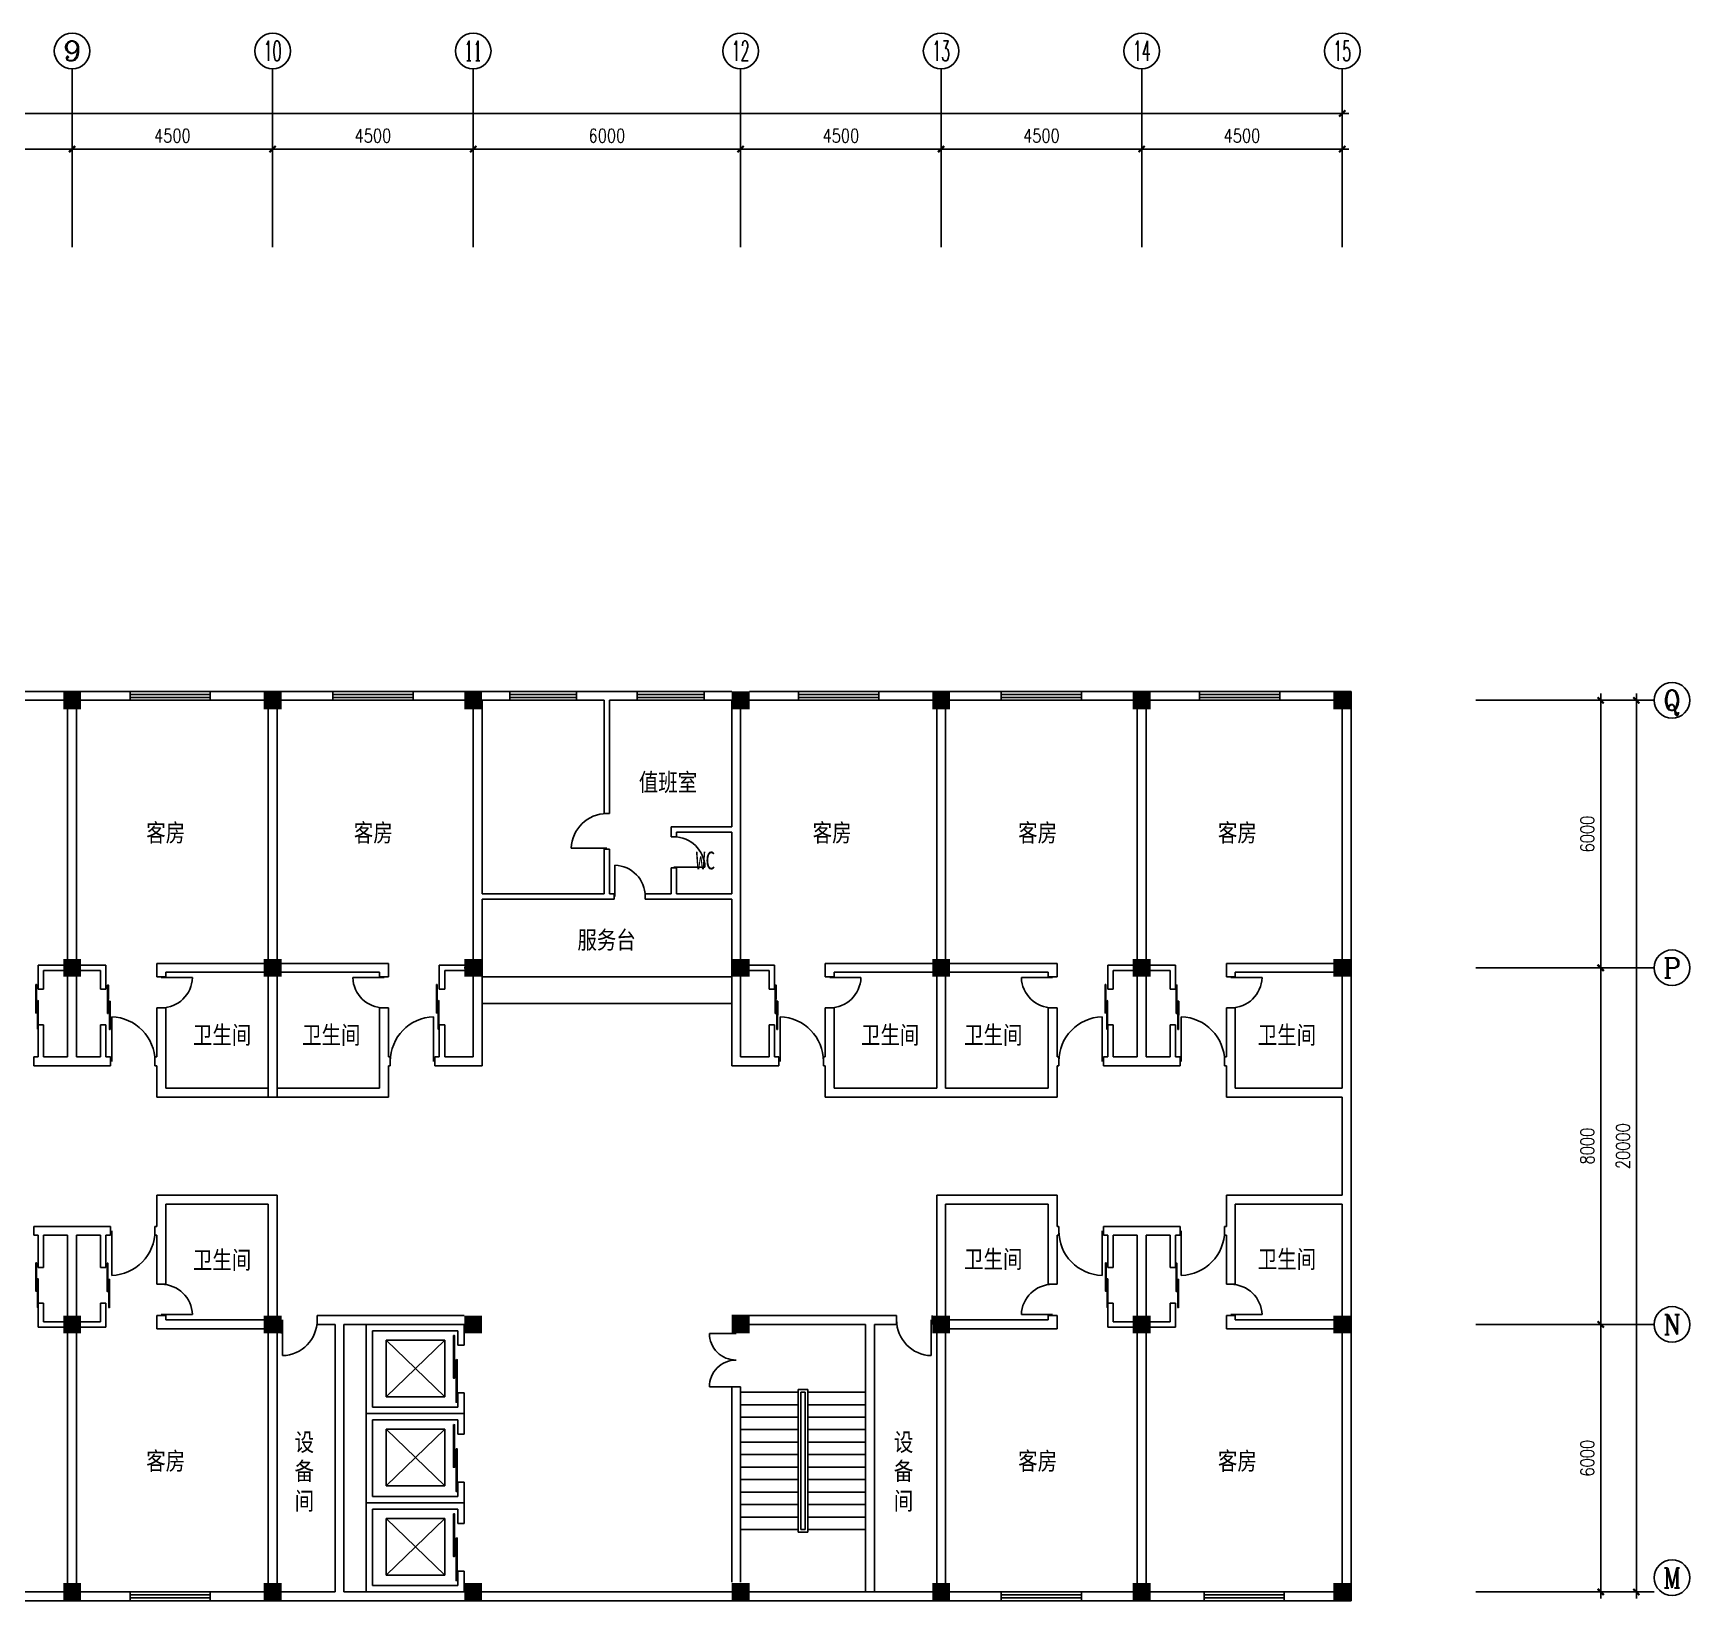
# Model space of a CAD drawing. Header units: millimetres. Extents: x 579 to 74679, y 595 to 97506.
# Drawn here: x 37505 to 74679, y 62341 to 97506 of the extents above; entities that cross this region are included whole.
import ezdxf
from ezdxf.enums import TextEntityAlignment as Align

# ---------------------------------------------------------------- set-up
doc = ezdxf.new("R2010")
doc.units = ezdxf.units.MM
for name, color, linetype in [('AXIS', 3, 'Continuous'), ('AXIS_TEXT', 7, 'Continuous'), ('COLUMN', 7, 'Continuous'), ('STAIR', 2, 'Continuous'), ('WALL', 255, 'Continuous'), ('WINDOW', 2, 'Continuous'), ('WINDOW_TEXT', 7, 'Continuous'), ('图框', 2, 'Continuous')]:
    doc.layers.add(name, color=color, linetype=linetype)
doc.styles.add('COMPLEX', font='COMPLEX')
doc.styles.add('DIM_FONT', font='SIMPLEX.shx', dxfattribs={"width": 0.8})
doc.styles.add('HT', font='simhei.ttf', dxfattribs={"width": 0.7})
doc.styles.add('SIMPLEX', font='SIMPLEX.SHX')
doc.dimstyles.new('AXIS', dxfattribs={"dimtxt": 300, "dimasz": 1, "dimexe": 250, "dimexo": 300, "dimgap": 150, "dimtad": 1, "dimdec": 0, "dimzin": 0, "dimdsep": 46, "dimtxsty": 'DIM_FONT', "dimblk": '_DIMX', "dimcen": 0.09, "dimse1": 1, "dimse2": 1, "dimclrt": 7, "dimadec": 0, "dimazin": 0, "dimtfac": 1, "dimtdec": 0, "dimtix": 1, "dimtmove": 2, "dimatfit": 3, "dimldrblk": '_DIMX', "dimfxl": 1, "dimtolj": 1, "dimtzin": 0, "dimarcsym": 0})

# ---------------------------------------------------------------- blocks, each defined once
blk = doc.blocks.new('_DIMX')
blk.add_line((-150, 0), (150, 0))
at = {"const_width": 50}
blk.add_lwpolyline([(-70, -70), (70, 70)], dxfattribs=at)
blk = doc.blocks.new('*D41')
at = {"layer": 'AXIS', "color": 0, "lineweight": -2}
blk.add_line((53378, 94906), (47380, 94906), dxfattribs=at)
at = {"layer": 'DEFPOINTS', "color": 0}
for p in [(47379, 94906), (47379, 92706), (53379, 92706)]:
    blk.add_point(p, dxfattribs=at)
at = {"layer": 'AXIS', "color": 0, "lineweight": -2, "rotation": 180}
blk.add_blockref('_DIMX', (47379, 94906), dxfattribs=at)
at = {"layer": 'AXIS', "color": 0, "lineweight": -2}
blk.add_blockref('_DIMX', (53379, 94906), dxfattribs=at)
at = {"layer": 'AXIS', "color": 7, "insert": (50379, 95206), "char_height": 300, "attachment_point": 5, "style": 'DIM_FONT'}
blk.add_mtext('\\A1;6000', dxfattribs=at)
blk = doc.blocks.new('*D42')
at = {"layer": 'AXIS', "color": 0, "lineweight": -2}
blk.add_line((66878, 95706), (6380, 95706), dxfattribs=at)
at = {"layer": 'DEFPOINTS', "color": 0}
for p in [(6379, 95706), (6379, 92706), (66879, 92706)]:
    blk.add_point(p, dxfattribs=at)
at = {"layer": 'AXIS', "color": 0, "lineweight": -2, "rotation": 180}
blk.add_blockref('_DIMX', (6379, 95706), dxfattribs=at)
at = {"layer": 'AXIS', "color": 0, "lineweight": -2}
blk.add_blockref('_DIMX', (66879, 95706), dxfattribs=at)
at = {"layer": 'AXIS', "color": 7, "insert": (36629, 96006), "char_height": 300, "attachment_point": 5, "style": 'DIM_FONT'}
blk.add_mtext('\\A1;60500', dxfattribs=at)
blk = doc.blocks.new('M_A2ZXL')
blk.add_line((-0.472, 0), (-0.472, -1))
blk.add_arc((-0.5, 0), 1, 271.6231, 0)
blk = doc.blocks.new('M_A14NPV')
for points in [[(0.18, 0.178), (0.177, 0.16), (-0.617, 0.16), (-0.617, 0.181)], [(0.632, 0.226), (0.629, 0.208), (-0.164, 0.208), (-0.164, 0.229)]]:
    blk.add_lwpolyline(points, close=True)
blk = doc.blocks.new('_FZH')
blk.add_solid([(-0.5, -0.5), (0.5, -0.5), (-0.5, 0.5), (0.5, 0.5)])
blk = doc.blocks.new('_WBLK')
for p, q in [((-0.5, 0.5), (0.5, 0.5)), ((0.5, 0.167), (-0.5, 0.167)), ((0.5, -0.167), (-0.5, -0.167)), ((-0.5, -0.5), (0.5, -0.5))]:
    blk.add_line(p, q)
at = {"layer": 'WINDOW_TEXT', "style": 'SIMPLEX', "flags": 9}
blk.add_attdef('A', text='', height=1, dxfattribs=at).set_placement((0, 1.5), align=Align.MIDDLE)
blk = doc.blocks.new('*D53')
at = {"layer": 'AXIS', "color": 0, "lineweight": -2}
blk.add_line((38378, 94906), (33880, 94906), dxfattribs=at)
at = {"layer": 'DEFPOINTS', "color": 0}
for p in [(33879, 94906), (33879, 92706), (38379, 92706)]:
    blk.add_point(p, dxfattribs=at)
at = {"layer": 'AXIS', "color": 0, "lineweight": -2, "rotation": 180}
blk.add_blockref('_DIMX', (33879, 94906), dxfattribs=at)
at = {"layer": 'AXIS', "color": 0, "lineweight": -2}
blk.add_blockref('_DIMX', (38379, 94906), dxfattribs=at)
at = {"layer": 'AXIS', "color": 7, "insert": (36129, 95206), "char_height": 300, "attachment_point": 5, "style": 'DIM_FONT'}
blk.add_mtext('\\A1;4500', dxfattribs=at)
blk = doc.blocks.new('*D57')
at = {"layer": 'AXIS', "color": 0, "lineweight": -2}
blk.add_line((42878, 94906), (38380, 94906), dxfattribs=at)
at = {"layer": 'DEFPOINTS', "color": 0}
for p in [(38379, 94906), (38379, 92706), (42879, 92706)]:
    blk.add_point(p, dxfattribs=at)
at = {"layer": 'AXIS', "color": 0, "lineweight": -2, "rotation": 180}
blk.add_blockref('_DIMX', (38379, 94906), dxfattribs=at)
at = {"layer": 'AXIS', "color": 0, "lineweight": -2}
blk.add_blockref('_DIMX', (42879, 94906), dxfattribs=at)
at = {"layer": 'AXIS', "color": 7, "insert": (40629, 95206), "char_height": 300, "attachment_point": 5, "style": 'DIM_FONT'}
blk.add_mtext('\\A1;4500', dxfattribs=at)
blk = doc.blocks.new('*D58')
at = {"layer": 'AXIS', "color": 0, "lineweight": -2}
blk.add_line((47378, 94906), (42880, 94906), dxfattribs=at)
at = {"layer": 'DEFPOINTS', "color": 0}
for p in [(42879, 94906), (42879, 92706), (47379, 92706)]:
    blk.add_point(p, dxfattribs=at)
at = {"layer": 'AXIS', "color": 0, "lineweight": -2, "rotation": 180}
blk.add_blockref('_DIMX', (42879, 94906), dxfattribs=at)
at = {"layer": 'AXIS', "color": 0, "lineweight": -2}
blk.add_blockref('_DIMX', (47379, 94906), dxfattribs=at)
at = {"layer": 'AXIS', "color": 7, "insert": (45129, 95206), "char_height": 300, "attachment_point": 5, "style": 'DIM_FONT'}
blk.add_mtext('\\A1;4500', dxfattribs=at)
blk = doc.blocks.new('_AXISO')
blk.add_circle((0, 0), 0.5)
at = {"layer": 'AXIS_TEXT', "style": 'COMPLEX', "width": 1.041667}
blk.add_attdef('A', text='', height=0.56, dxfattribs=at).set_placement((-0.25, -0.28), (0.25, -0.28), align=Align.FIT)
blk = doc.blocks.new('*D59')
at = {"layer": 'AXIS', "color": 0, "lineweight": -2}
blk.add_line((72679, 76540), (72679, 68542), dxfattribs=at)
at = {"layer": 'DEFPOINTS', "color": 0}
for p in [(69879, 76541), (69879, 68541), (72679, 68541)]:
    blk.add_point(p, dxfattribs=at)
at = {"layer": 'AXIS', "color": 0, "lineweight": -2}
for p, rotation in [((72679, 76541), 90), ((72679, 68541), 270)]:
    blk.add_blockref('_DIMX', p, dxfattribs=dict(at, rotation=rotation))
at = {"layer": 'AXIS', "color": 7, "insert": (72379, 72541), "char_height": 300, "attachment_point": 5, "rotation": 90, "style": 'DIM_FONT'}
blk.add_mtext('\\A1;8000', dxfattribs=at)
blk = doc.blocks.new('*D60')
at = {"layer": 'AXIS', "color": 0, "lineweight": -2}
blk.add_line((73479, 82540), (73479, 62542), dxfattribs=at)
at = {"layer": 'DEFPOINTS', "color": 0}
for p in [(69879, 82541), (69879, 62541), (73479, 62541)]:
    blk.add_point(p, dxfattribs=at)
at = {"layer": 'AXIS', "color": 0, "lineweight": -2}
for p, rotation in [((73479, 82541), 90), ((73479, 62541), 270)]:
    blk.add_blockref('_DIMX', p, dxfattribs=dict(at, rotation=rotation))
at = {"layer": 'AXIS', "color": 7, "insert": (73179, 72541), "char_height": 300, "attachment_point": 5, "rotation": 90, "style": 'DIM_FONT'}
blk.add_mtext('\\A1;20000', dxfattribs=at)
blk = doc.blocks.new('M_A3PTU')
for p, q in [((-0.5, 0), (-0.499, -0.498)), ((0.5, 0), (0.499, -0.498))]:
    blk.add_line(p, q)
for centre, start, end in [((0.498, -0.001), 179.9237, 270.115), ((-0.498, -0.001), 269.885, 0.0763)]:
    blk.add_arc(centre, 0.498, start, end)
blk = doc.blocks.new('*D61')
at = {"layer": 'AXIS', "color": 0, "lineweight": -2}
blk.add_line((72679, 68540), (72679, 62542), dxfattribs=at)
at = {"layer": 'DEFPOINTS', "color": 0}
for p in [(69879, 68541), (69879, 62541), (72679, 62541)]:
    blk.add_point(p, dxfattribs=at)
at = {"layer": 'AXIS', "color": 0, "lineweight": -2}
for p, rotation in [((72679, 68541), 90), ((72679, 62541), 270)]:
    blk.add_blockref('_DIMX', p, dxfattribs=dict(at, rotation=rotation))
at = {"layer": 'AXIS', "color": 7, "insert": (72379, 65541), "char_height": 300, "attachment_point": 5, "rotation": 90, "style": 'DIM_FONT'}
blk.add_mtext('\\A1;6000', dxfattribs=at)
blk = doc.blocks.new('*D62')
at = {"layer": 'AXIS', "color": 0, "lineweight": -2}
blk.add_line((72679, 82540), (72679, 76542), dxfattribs=at)
at = {"layer": 'DEFPOINTS', "color": 0}
for p in [(69879, 82541), (69879, 76541), (72679, 76541)]:
    blk.add_point(p, dxfattribs=at)
at = {"layer": 'AXIS', "color": 0, "lineweight": -2}
for p, rotation in [((72679, 82541), 90), ((72679, 76541), 270)]:
    blk.add_blockref('_DIMX', p, dxfattribs=dict(at, rotation=rotation))
at = {"layer": 'AXIS', "color": 7, "insert": (72379, 79541), "char_height": 300, "attachment_point": 5, "rotation": 90, "style": 'DIM_FONT'}
blk.add_mtext('\\A1;6000', dxfattribs=at)
blk = doc.blocks.new('*D63')
at = {"layer": 'AXIS', "color": 0, "lineweight": -2}
blk.add_line((66878, 94906), (62380, 94906), dxfattribs=at)
at = {"layer": 'DEFPOINTS', "color": 0}
for p in [(62379, 94906), (62379, 92706), (66879, 92706)]:
    blk.add_point(p, dxfattribs=at)
at = {"layer": 'AXIS', "color": 0, "lineweight": -2, "rotation": 180}
blk.add_blockref('_DIMX', (62379, 94906), dxfattribs=at)
at = {"layer": 'AXIS', "color": 0, "lineweight": -2}
blk.add_blockref('_DIMX', (66879, 94906), dxfattribs=at)
at = {"layer": 'AXIS', "color": 7, "insert": (64629, 95206), "char_height": 300, "attachment_point": 5, "style": 'DIM_FONT'}
blk.add_mtext('\\A1;4500', dxfattribs=at)
blk = doc.blocks.new('*D64')
at = {"layer": 'AXIS', "color": 0, "lineweight": -2}
blk.add_line((62378, 94906), (57880, 94906), dxfattribs=at)
at = {"layer": 'DEFPOINTS', "color": 0}
for p in [(57879, 94906), (57879, 92706), (62379, 92706)]:
    blk.add_point(p, dxfattribs=at)
at = {"layer": 'AXIS', "color": 0, "lineweight": -2, "rotation": 180}
blk.add_blockref('_DIMX', (57879, 94906), dxfattribs=at)
at = {"layer": 'AXIS', "color": 0, "lineweight": -2}
blk.add_blockref('_DIMX', (62379, 94906), dxfattribs=at)
at = {"layer": 'AXIS', "color": 7, "insert": (60129, 95206), "char_height": 300, "attachment_point": 5, "style": 'DIM_FONT'}
blk.add_mtext('\\A1;4500', dxfattribs=at)
blk = doc.blocks.new('*D65')
at = {"layer": 'AXIS', "color": 0, "lineweight": -2}
blk.add_line((57878, 94906), (53380, 94906), dxfattribs=at)
at = {"layer": 'DEFPOINTS', "color": 0}
for p in [(53379, 94906), (53379, 92706), (57879, 92706)]:
    blk.add_point(p, dxfattribs=at)
at = {"layer": 'AXIS', "color": 0, "lineweight": -2, "rotation": 180}
blk.add_blockref('_DIMX', (53379, 94906), dxfattribs=at)
at = {"layer": 'AXIS', "color": 0, "lineweight": -2}
blk.add_blockref('_DIMX', (57879, 94906), dxfattribs=at)
at = {"layer": 'AXIS', "color": 7, "insert": (55629, 95206), "char_height": 300, "attachment_point": 5, "style": 'DIM_FONT'}
blk.add_mtext('\\A1;4500', dxfattribs=at)

msp = doc.modelspace()

# ---------------------------------------------------------------- linework, layer by layer
for p, q in [((47579.4, 76341.4), (53179.4, 76341.4)), ((47579.4, 75741.4), (53179.4, 75741.4)), ((44979.6, 68541.4), (47179.6, 68541.4)), ((44979.6, 68541.4), (44979.6, 66541.4)), ((47179.6, 68077.1), (47179.4, 68541.4)), ((47036.8, 68398.5), (45122.5, 68398.5)), ((45122.5, 66684.2), (45122.5, 68398.5)), ((46740.9, 68189.4), (45426.6, 68189.4)), ((45426.6, 66920.8), (46740.9, 68189.4)), ((45426.6, 68189.4), (46740.9, 66920.8)), ((45426.6, 68189.4), (45426.6, 66920.8)), ((46740.9, 66920.8), (46740.9, 68189.4)), ((47036.8, 68398.5), (47036.8, 68077.1)), ((47036.8, 68077.1), (47179.6, 68077.1)), ((45426.6, 66920.8), (46740.9, 66920.8)), ((47036.8, 67005.7), (47036.8, 66684.2)), ((47036.8, 67005.7), (47179.6, 67005.7)), ((47179.6, 67005.7), (47179.6, 66541.4)), ((44979.6, 66684.2), (44979.6, 66541.4)), ((45122.5, 66684.2), (47036.8, 66684.2)), ((47179.6, 66741.4), (47179.6, 66077.1)), ((44979.6, 66541.4), (44979.6, 64541.4)), ((44979.6, 66541.4), (47179.6, 66541.4)), ((44979.6, 66541.4), (47179.6, 66541.4)), ((45122.5, 66541.4), (45122.5, 66541.4)), ((47036.8, 66398.5), (45122.5, 66398.5)), ((45122.5, 64684.2), (45122.5, 66398.5)), ((46740.9, 66189.4), (45426.6, 66189.4)), ((45426.6, 66189.4), (46740.9, 64920.8)), ((45426.6, 64920.8), (46740.9, 66189.4)), ((45426.6, 66189.4), (45426.6, 64920.8)), ((46740.9, 64920.8), (46740.9, 66189.4)), ((47036.8, 66398.5), (47036.8, 66077.1)), ((47036.8, 66077.1), (47179.6, 66077.1)), ((44979.6, 64684.2), (44979.6, 64541.4)), ((45122.5, 64684.2), (47036.8, 64684.2)), ((45426.6, 64920.8), (46740.9, 64920.8)), ((47036.8, 65005.7), (47179.6, 65005.7)), ((47036.8, 65005.7), (47036.8, 64684.2)), ((47179.6, 65005.7), (47179.6, 64541.4)), ((47179.6, 64741.4), (47179.6, 64077.1)), ((44979.6, 64541.4), (47179.6, 64541.4)), ((44979.6, 64541.4), (47179.6, 64541.4)), ((44979.6, 64541.4), (47179.6, 64541.4)), ((44979.6, 64541.4), (44979.6, 62541.4)), ((45122.5, 64541.4), (45122.5, 64541.4)), ((45122.5, 64541.4), (45122.5, 64541.4)), ((47036.8, 64398.5), (45122.5, 64398.5)), ((45122.5, 62684.3), (45122.5, 64398.5)), ((47036.8, 64398.5), (47036.8, 64077.1)), ((45426.6, 62920.9), (46740.9, 64189.4)), ((45426.6, 64189.4), (46740.9, 62920.9)), ((46740.9, 64189.4), (45426.6, 64189.4)), ((45426.6, 64189.4), (45426.6, 62920.9)), ((46740.9, 62920.9), (46740.9, 64189.4)), ((47036.8, 64077.1), (47179.6, 64077.1)), ((45426.6, 62920.9), (46740.9, 62920.9)), ((47036.8, 63005.7), (47179.6, 63005.7)), ((47036.8, 63005.7), (47036.8, 62684.3)), ((47179.6, 63005.7), (47179.6, 62541.4)), ((44979.6, 62684.3), (44979.6, 62541.4)), ((45122.5, 62741.4), (45122.5, 62741.4)), ((45122.5, 62684.3), (47036.8, 62684.3))]:
    msp.add_line(p, q)
at = {"layer": 'AXIS'}
for p, q in [((38379.4, 96706.5), (38379.4, 92706.5)), ((42879.4, 96706.5), (42879.4, 92706.5)), ((47379.4, 96706.5), (47379.4, 92706.5)), ((53379.4, 96706.5), (53379.4, 92706.5)), ((57879.4, 96706.5), (57879.4, 92706.5)), ((62379.4, 96706.5), (62379.4, 92706.5)), ((66879.4, 96706.5), (66879.4, 92706.5)), ((73879.4, 82541.4), (69879.4, 82541.4)), ((73879.4, 76541.4), (69879.4, 76541.4)), ((73879.4, 68541.4), (69879.4, 68541.4)), ((73879.4, 62541.4), (69879.4, 62541.4))]:
    msp.add_line(p, q, dxfattribs=at)
at = {"layer": 'STAIR'}
for p, q in [((56181, 64059.2), (56181, 67359.2)), ((53379.4, 67021.4), (54669.4, 67021.4)), ((53381, 67141.6), (53381, 64059.2)), ((54669.4, 67079.5), (54669.4, 63881.4)), ((54889.4, 67079.5), (54669.4, 67079.5)), ((54729.4, 67019.5), (54729.4, 63941.4)), ((54829.4, 67019.5), (54729.4, 67019.5)), ((54829.4, 63941.4), (54829.4, 67019.5)), ((54889.4, 63881.4), (54889.4, 67079.5)), ((56179.4, 67021.4), (54889.4, 67021.4)), ((53379.4, 66741.4), (54669.4, 66741.4)), ((56179.4, 66741.4), (54889.4, 66741.4)), ((53379.4, 66461.4), (54669.4, 66461.4)), ((53379.4, 66181.4), (54669.4, 66181.4)), ((56179.4, 66461.4), (54889.4, 66461.4)), ((56179.4, 66181.4), (54889.4, 66181.4)), ((53379.4, 65901.4), (54669.4, 65901.4)), ((56179.4, 65901.4), (54889.4, 65901.4)), ((53379.4, 65621.4), (54669.4, 65621.4)), ((56179.4, 65621.4), (54889.4, 65621.4)), ((53379.4, 65341.4), (54669.4, 65341.4)), ((53379.4, 65061.4), (54669.4, 65061.4)), ((56179.4, 65341.4), (54889.4, 65341.4)), ((56179.4, 65061.4), (54889.4, 65061.4)), ((53379.4, 64781.4), (54669.4, 64781.4)), ((56179.4, 64781.4), (54889.4, 64781.4)), ((53379.4, 64501.4), (54669.4, 64501.4)), ((56179.4, 64501.4), (54889.4, 64501.4)), ((53379.4, 64221.4), (54669.4, 64221.4)), ((53379.4, 63941.4), (54669.4, 63941.4)), ((54729.4, 63941.4), (54829.4, 63941.4)), ((56179.4, 64221.4), (54889.4, 64221.4)), ((56179.4, 63941.4), (54889.4, 63941.4)), ((54669.4, 63881.4), (54889.4, 63881.4))]:
    msp.add_line(p, q, dxfattribs=at)
at = {"layer": 'WALL'}
for p, q in [((37029.4, 82741.4), (39679.4, 82741.4)), ((37029.4, 82541.4), (38279.4, 82541.4)), ((38279.4, 82541.4), (38279.4, 74541.4)), ((38479.4, 82541.4), (38479.4, 74541.4)), ((38479.4, 82541.4), (39679.4, 82541.4)), ((39679.4, 82541.4), (39679.4, 82741.4)), ((41479.4, 82741.4), (42679.4, 82741.4)), ((41479.4, 82541.4), (41479.4, 82741.4)), ((41479.4, 82541.4), (42679.4, 82541.4)), ((42679.4, 82741.4), (44229.4, 82741.4)), ((42679.4, 82541.4), (42779.4, 82541.4)), ((42779.4, 82541.4), (42779.4, 73841.4)), ((42779.4, 82541.4), (42779.4, 73641.4)), ((42979.4, 82541.4), (42979.4, 73841.4)), ((42979.4, 82541.4), (42979.4, 73641.4)), ((42979.4, 82541.4), (44229.4, 82541.4)), ((44229.4, 82541.4), (44229.4, 82741.4)), ((46029.4, 82741.4), (48199.4, 82741.4)), ((46029.4, 82541.4), (46029.4, 82741.4)), ((46029.4, 82541.4), (47279.4, 82541.4)), ((47179.4, 82541.4), (47279.4, 82541.4)), ((47379.4, 82541.4), (47379.4, 76601.4)), ((47579.4, 82541.4), (48199.4, 82541.4)), ((47579.4, 82541.4), (47579.4, 78201.4)), ((48199.4, 82541.4), (48199.4, 82741.4)), ((49699.4, 82741.4), (51059.4, 82741.4)), ((49699.4, 82541.4), (49699.4, 82741.4)), ((49699.4, 82541.4), (50319.4, 82541.4)), ((50319.4, 82541.4), (50319.4, 80001.4)), ((50439.4, 82541.4), (51059.4, 82541.4)), ((50439.4, 82541.4), (50439.4, 80001.4)), ((51059.4, 82541.4), (51059.4, 82741.4)), ((52559.4, 82741.4), (53179.4, 82741.4)), ((52559.4, 82541.4), (52559.4, 82741.4)), ((52559.4, 82541.4), (53179.4, 82541.4)), ((53179.4, 82541.4), (53179.4, 79701.4)), ((53379.4, 82541.4), (53379.4, 74541.4)), ((53479.4, 82541.4), (54679.4, 82541.4)), ((53579.4, 82741.4), (54679.4, 82741.4)), ((54679.4, 82541.4), (54679.4, 82741.4)), ((56479.4, 82741.4), (57679.4, 82741.4)), ((56479.4, 82541.4), (56479.4, 82741.4)), ((56479.4, 82541.4), (57679.4, 82541.4)), ((57679.4, 82741.4), (59229.4, 82741.4)), ((57679.4, 82541.4), (57779.4, 82541.4)), ((57779.4, 82541.4), (57779.4, 73841.4)), ((57979.4, 82541.4), (57979.4, 73841.4)), ((57979.4, 82541.4), (59229.4, 82541.4)), ((59229.4, 82541.4), (59229.4, 82741.4)), ((61029.4, 82741.4), (63679.4, 82741.4)), ((61029.4, 82541.4), (61029.4, 82741.4)), ((61029.4, 82541.4), (62279.4, 82541.4)), ((62279.4, 82541.4), (62279.4, 74541.4)), ((62479.4, 82541.4), (62479.4, 74541.4)), ((62479.4, 82541.4), (63679.4, 82541.4)), ((63679.4, 82541.4), (63679.4, 82741.4)), ((65479.4, 82741.4), (66679.4, 82741.4)), ((65479.4, 82541.4), (65479.4, 82741.4)), ((65479.4, 82541.4), (66679.4, 82541.4)), ((66679.4, 82741.4), (67079.4, 82741.4)), ((66679.4, 82541.4), (66879.4, 82541.4)), ((66879.4, 82541.4), (66879.4, 76341.4)), ((67079.4, 82741.4), (67079.4, 76341.4)), ((50319.4, 80001.4), (50439.4, 80001.4)), ((51819.4, 79701.4), (53179.4, 79701.4)), ((51819.4, 79701.4), (51819.4, 79481.4)), ((51939.4, 79581.4), (53179.4, 79581.4)), ((51939.4, 79581.4), (51939.4, 79481.4)), ((53179.4, 79581.4), (53179.4, 78201.4)), ((50319.4, 79201.4), (50319.4, 78201.4)), ((50319.4, 79201.4), (50439.4, 79201.4)), ((50439.4, 79201.4), (50439.4, 78201.4)), ((51939.4, 79481.4), (51819.4, 79481.4)), ((51819.4, 78781.4), (51819.4, 78201.4)), ((51939.4, 78781.4), (51819.4, 78781.4)), ((51939.4, 78781.4), (51939.4, 78201.4)), ((47579.4, 78201.4), (50319.4, 78201.4)), ((47579.4, 78081.4), (50539.4, 78081.4)), ((47579.4, 78081.4), (47579.4, 74341.4)), ((50439.4, 78201.4), (50539.4, 78201.4)), ((50539.4, 78201.4), (50539.4, 78081.4)), ((51239.4, 78201.4), (51239.4, 78081.4)), ((51239.4, 78201.4), (51819.4, 78201.4)), ((51239.4, 78081.4), (53179.4, 78081.4)), ((51939.4, 78201.4), (53179.4, 78201.4)), ((53179.4, 78081.4), (53179.4, 74341.4)), ((37619.4, 76601.4), (38279.4, 76601.4)), ((37619.4, 76061.4), (37619.4, 76601.4)), ((39139.4, 76601.4), (38479.4, 76601.4)), ((39139.4, 76061.4), (39139.4, 76601.4)), ((42779.4, 76641.4), (40279.4, 76641.4)), ((40279.4, 76641.4), (40279.4, 76341.4)), ((42879.4, 76641.4), (45479.4, 76641.4)), ((45479.4, 76641.4), (45479.4, 76341.4)), ((46619.4, 76601.4), (47279.4, 76601.4)), ((46619.4, 76061.4), (46619.4, 76601.4)), ((54139.4, 76601.4), (53479.4, 76601.4)), ((54139.4, 76061.4), (54139.4, 76601.4)), ((57779.4, 76641.4), (55279.4, 76641.4)), ((55279.4, 76641.4), (55279.4, 76341.4)), ((57879.4, 76641.4), (60479.4, 76641.4)), ((60479.4, 76641.4), (60479.4, 76341.4)), ((61619.4, 76061.4), (61619.4, 76601.4)), ((61619.4, 76601.4), (62279.4, 76601.4)), ((63139.4, 76601.4), (62479.4, 76601.4)), ((63139.4, 76061.4), (63139.4, 76601.4)), ((66779.4, 76641.4), (64279.4, 76641.4)), ((64279.4, 76641.4), (64279.4, 76341.4)), ((37739.4, 76481.4), (38279.4, 76481.4)), ((37739.4, 76061.4), (37739.4, 76481.4)), ((38279.4, 76481.4), (38279.4, 74541.4)), ((39019.4, 76481.4), (38479.4, 76481.4)), ((38479.4, 76481.4), (38479.4, 74541.4)), ((39019.4, 76061.4), (39019.4, 76481.4)), ((40479.4, 76341.4), (40279.4, 76341.4)), ((42779.4, 76441.4), (40479.4, 76441.4)), ((40479.4, 76341.4), (40479.4, 76441.4)), ((42879.4, 76441.4), (45279.4, 76441.4)), ((45279.4, 76341.4), (45279.4, 76441.4)), ((45279.4, 76341.4), (45479.4, 76341.4)), ((46739.4, 76481.4), (47279.4, 76481.4)), ((46739.4, 76061.4), (46739.4, 76481.4)), ((47179.4, 76541.4), (47279.4, 76541.4)), ((47379.4, 76481.4), (47379.4, 74541.4)), ((54019.4, 76481.4), (53479.4, 76481.4)), ((54019.4, 76061.4), (54019.4, 76481.4)), ((55479.4, 76341.4), (55279.4, 76341.4)), ((57779.4, 76441.4), (55479.4, 76441.4)), ((55479.4, 76341.4), (55479.4, 76441.4)), ((57879.4, 76441.4), (60279.4, 76441.4)), ((60279.4, 76341.4), (60279.4, 76441.4)), ((60279.4, 76341.4), (60479.4, 76341.4)), ((61739.4, 76061.4), (61739.4, 76481.4)), ((61739.4, 76481.4), (62279.4, 76481.4)), ((62279.4, 76481.4), (62279.4, 74541.4)), ((63019.4, 76481.4), (62479.4, 76481.4)), ((62479.4, 76481.4), (62479.4, 74541.4)), ((63019.4, 76061.4), (63019.4, 76481.4)), ((64479.4, 76341.4), (64279.4, 76341.4)), ((66779.4, 76441.4), (64479.4, 76441.4)), ((64479.4, 76341.4), (64479.4, 76441.4)), ((66879.4, 76341.4), (66879.4, 73841.4)), ((67079.4, 68341.4), (67079.4, 76341.4)), ((37739.4, 76061.4), (37619.4, 76061.4)), ((39019.4, 76061.4), (39139.4, 76061.4)), ((46739.4, 76061.4), (46619.4, 76061.4)), ((54019.4, 76061.4), (54139.4, 76061.4)), ((61739.4, 76061.4), (61619.4, 76061.4)), ((63019.4, 76061.4), (63139.4, 76061.4)), ((40479.4, 75641.4), (40279.4, 75641.4)), ((40279.4, 75641.4), (40279.4, 74541.4)), ((40479.4, 73841.4), (40479.4, 75641.4)), ((45279.4, 75641.4), (45479.4, 75641.4)), ((45279.4, 73841.4), (45279.4, 75641.4)), ((45479.4, 75641.4), (45479.4, 74541.4)), ((55479.4, 75641.4), (55279.4, 75641.4)), ((55279.4, 75641.4), (55279.4, 74541.4)), ((55479.4, 73841.4), (55479.4, 75641.4)), ((60279.4, 75641.4), (60479.4, 75641.4)), ((60279.4, 73841.4), (60279.4, 75641.4)), ((60479.4, 75641.4), (60479.4, 74541.4)), ((64479.4, 75641.4), (64279.4, 75641.4)), ((64279.4, 75641.4), (64279.4, 74541.4)), ((64479.4, 73841.4), (64479.4, 75641.4)), ((37619.4, 74541.4), (37619.4, 75261.4)), ((37739.4, 75261.4), (37619.4, 75261.4)), ((37739.4, 74541.4), (37739.4, 75261.4)), ((39019.4, 74541.4), (39019.4, 75261.4)), ((39019.4, 75261.4), (39139.4, 75261.4)), ((39139.4, 74541.4), (39139.4, 75261.4)), ((46619.4, 74541.4), (46619.4, 75261.4)), ((46739.4, 75261.4), (46619.4, 75261.4)), ((46739.4, 74541.4), (46739.4, 75261.4)), ((54019.4, 74541.4), (54019.4, 75261.4)), ((54019.4, 75261.4), (54139.4, 75261.4)), ((54139.4, 74541.4), (54139.4, 75261.4)), ((61619.4, 74541.4), (61619.4, 75261.4)), ((61739.4, 75261.4), (61619.4, 75261.4)), ((61739.4, 74541.4), (61739.4, 75261.4)), ((63019.4, 74541.4), (63019.4, 75261.4)), ((63019.4, 75261.4), (63139.4, 75261.4)), ((63139.4, 74541.4), (63139.4, 75261.4)), ((37519.4, 74541.4), (37519.4, 74341.4)), ((37619.4, 74541.4), (37519.4, 74541.4)), ((38279.4, 74541.4), (37739.4, 74541.4)), ((39019.4, 74541.4), (38479.4, 74541.4)), ((39139.4, 74541.4), (39239.4, 74541.4)), ((39239.4, 74541.4), (39239.4, 74341.4)), ((40239.4, 74541.4), (40279.4, 74541.4)), ((40239.4, 74541.4), (40239.4, 74341.4)), ((45519.4, 74541.4), (45479.4, 74541.4)), ((45519.4, 74541.4), (45519.4, 74341.4)), ((46619.4, 74541.4), (46519.4, 74541.4)), ((46519.4, 74541.4), (46519.4, 74341.4)), ((47379.4, 74541.4), (46739.4, 74541.4)), ((54019.4, 74541.4), (53379.4, 74541.4)), ((54139.4, 74541.4), (54239.4, 74541.4)), ((54239.4, 74541.4), (54239.4, 74341.4)), ((55239.4, 74541.4), (55279.4, 74541.4)), ((55239.4, 74541.4), (55239.4, 74341.4)), ((60519.4, 74541.4), (60479.4, 74541.4)), ((60519.4, 74541.4), (60519.4, 74341.4)), ((61619.4, 74541.4), (61519.4, 74541.4)), ((61519.4, 74541.4), (61519.4, 74341.4)), ((62279.4, 74541.4), (61739.4, 74541.4)), ((63019.4, 74541.4), (62479.4, 74541.4)), ((63139.4, 74541.4), (63239.4, 74541.4)), ((63239.4, 74541.4), (63239.4, 74341.4)), ((64239.4, 74541.4), (64239.4, 74341.4)), ((64239.4, 74541.4), (64279.4, 74541.4)), ((39239.4, 74341.4), (37519.4, 74341.4)), ((40279.4, 74341.4), (40239.4, 74341.4)), ((40279.4, 74341.4), (40279.4, 73641.4)), ((45479.4, 74341.4), (45479.4, 73641.4)), ((45519.4, 74341.4), (45479.4, 74341.4)), ((47579.4, 74341.4), (46519.4, 74341.4)), ((54239.4, 74341.4), (53179.4, 74341.4)), ((55279.4, 74341.4), (55239.4, 74341.4)), ((55279.4, 74341.4), (55279.4, 73641.4)), ((60479.4, 74341.4), (60479.4, 73641.4)), ((60519.4, 74341.4), (60479.4, 74341.4)), ((63239.4, 74341.4), (61519.4, 74341.4)), ((64279.4, 74341.4), (64239.4, 74341.4)), ((64279.4, 74341.4), (64279.4, 73641.4)), ((40279.4, 73641.4), (42979.4, 73641.4)), ((40479.4, 73841.4), (42779.4, 73841.4)), ((42779.4, 73641.4), (45479.4, 73641.4)), ((42979.4, 73841.4), (45279.4, 73841.4)), ((55279.4, 73641.4), (60479.4, 73641.4)), ((55479.4, 73841.4), (57779.4, 73841.4)), ((57979.4, 73841.4), (60279.4, 73841.4)), ((64279.4, 73641.4), (66879.4, 73641.4)), ((64479.4, 73841.4), (66879.4, 73841.4)), ((66879.4, 71441.4), (66879.4, 73641.4)), ((40279.4, 71441.4), (42979.4, 71441.4)), ((40279.4, 70741.4), (40279.4, 71441.4)), ((42979.4, 71441.4), (42979.4, 62541.4)), ((57779.4, 71441.4), (57779.4, 62541.4)), ((60479.4, 71441.4), (57779.4, 71441.4)), ((60479.4, 70741.4), (60479.4, 71441.4)), ((64279.4, 71441.4), (66879.4, 71441.4)), ((64279.4, 70741.4), (64279.4, 71441.4)), ((40479.4, 71241.4), (42779.4, 71241.4)), ((40479.4, 71241.4), (40479.4, 69441.4)), ((42779.4, 71241.4), (42779.4, 62541.4)), ((42779.4, 71241.4), (42779.4, 62541.4)), ((42979.4, 71241.4), (42979.4, 62541.4)), ((57979.4, 71241.4), (57979.4, 62541.4)), ((57979.4, 71241.4), (60279.4, 71241.4)), ((60279.4, 71241.4), (60279.4, 69441.4)), ((64479.4, 71241.4), (66879.4, 71241.4)), ((64479.4, 71241.4), (64479.4, 69441.4)), ((66879.4, 71241.4), (66879.4, 68341.4)), ((37519.4, 70541.4), (37519.4, 70741.4)), ((37519.4, 70741.4), (39239.4, 70741.4)), ((39239.4, 70541.4), (39239.4, 70741.4)), ((40279.4, 70741.4), (40239.4, 70741.4)), ((40239.4, 70541.4), (40239.4, 70741.4)), ((60519.4, 70741.4), (60479.4, 70741.4)), ((60519.4, 70541.4), (60519.4, 70741.4)), ((61519.4, 70741.4), (63239.4, 70741.4)), ((61519.4, 70541.4), (61519.4, 70741.4)), ((63239.4, 70541.4), (63239.4, 70741.4)), ((64239.4, 70541.4), (64239.4, 70741.4)), ((64279.4, 70741.4), (64239.4, 70741.4)), ((37619.4, 70541.4), (37519.4, 70541.4)), ((37619.4, 70541.4), (37619.4, 69821.4)), ((37739.4, 70541.4), (38279.4, 70541.4)), ((37739.4, 70541.4), (37739.4, 69821.4)), ((38279.4, 68601.4), (38279.4, 70541.4)), ((38279.4, 68601.4), (38279.4, 70541.4)), ((38279.4, 70541.4), (38279.4, 62541.4)), ((38479.4, 68601.4), (38479.4, 70541.4)), ((38479.4, 68601.4), (38479.4, 70541.4)), ((38479.4, 70541.4), (38479.4, 62541.4)), ((38479.4, 70541.4), (39019.4, 70541.4)), ((39019.4, 70541.4), (39019.4, 69821.4)), ((39139.4, 70541.4), (39239.4, 70541.4)), ((39139.4, 70541.4), (39139.4, 69821.4)), ((40239.4, 70541.4), (40279.4, 70541.4)), ((40279.4, 69441.4), (40279.4, 70541.4)), ((60519.4, 70541.4), (60479.4, 70541.4)), ((60479.4, 69441.4), (60479.4, 70541.4)), ((61619.4, 70541.4), (61519.4, 70541.4)), ((61619.4, 70541.4), (61619.4, 69821.4)), ((61739.4, 70541.4), (62279.4, 70541.4)), ((61739.4, 70541.4), (61739.4, 69821.4)), ((62279.4, 68601.4), (62279.4, 70541.4)), ((62279.4, 68601.4), (62279.4, 70541.4)), ((62279.4, 70541.4), (62279.4, 62541.4)), ((62479.4, 68601.4), (62479.4, 70541.4)), ((62479.4, 68601.4), (62479.4, 70541.4)), ((62479.4, 70541.4), (62479.4, 62541.4)), ((62479.4, 70541.4), (63019.4, 70541.4)), ((63019.4, 70541.4), (63019.4, 69821.4)), ((63139.4, 70541.4), (63239.4, 70541.4)), ((63139.4, 70541.4), (63139.4, 69821.4)), ((64239.4, 70541.4), (64279.4, 70541.4)), ((64279.4, 69441.4), (64279.4, 70541.4)), ((37739.4, 69821.4), (37619.4, 69821.4)), ((39019.4, 69821.4), (39139.4, 69821.4)), ((61739.4, 69821.4), (61619.4, 69821.4)), ((63019.4, 69821.4), (63139.4, 69821.4)), ((40479.4, 69441.4), (40279.4, 69441.4)), ((60279.4, 69441.4), (60479.4, 69441.4)), ((64479.4, 69441.4), (64279.4, 69441.4)), ((37619.4, 69021.4), (37619.4, 68481.4)), ((37739.4, 69021.4), (37619.4, 69021.4)), ((37739.4, 69021.4), (37739.4, 68601.4)), ((39019.4, 69021.4), (39019.4, 68601.4)), ((39019.4, 69021.4), (39139.4, 69021.4)), ((39139.4, 69021.4), (39139.4, 68481.4)), ((61619.4, 69021.4), (61619.4, 68481.4)), ((61739.4, 69021.4), (61619.4, 69021.4)), ((61739.4, 69021.4), (61739.4, 68601.4)), ((63019.4, 69021.4), (63019.4, 68601.4)), ((63019.4, 69021.4), (63139.4, 69021.4)), ((63139.4, 69021.4), (63139.4, 68481.4)), ((37619.4, 68481.4), (38279.4, 68481.4)), ((37739.4, 68601.4), (38279.4, 68601.4)), ((39019.4, 68601.4), (38479.4, 68601.4)), ((39139.4, 68481.4), (38479.4, 68481.4)), ((40279.4, 68441.4), (40279.4, 68741.4)), ((40479.4, 68741.4), (40279.4, 68741.4)), ((42779.4, 68441.4), (40279.4, 68441.4)), ((40479.4, 68741.4), (40479.4, 68641.4)), ((42779.4, 68641.4), (40479.4, 68641.4)), ((43079.4, 68341.4), (43079.4, 68541.4)), ((43879.4, 68741.4), (47179.4, 68741.4)), ((43879.4, 68541.4), (43879.4, 68741.4)), ((43879.4, 68541.4), (44279.4, 68541.4)), ((44279.4, 68541.4), (44279.4, 62541.4)), ((44479.4, 68541.4), (44479.4, 62541.4)), ((44479.4, 68541.4), (44979.6, 68541.4)), ((47179.4, 68541.4), (47279.4, 68541.4)), ((56879.4, 68741.4), (53179.4, 68741.4)), ((56181, 68541.4), (53179.4, 68541.4)), ((56181, 62559.2), (56181, 68541.4)), ((56381, 62559.2), (56381, 68541.4)), ((56879.4, 68541.4), (56381, 68541.4)), ((56879.4, 68541.4), (56879.4, 68741.4)), ((57679.4, 68541.4), (57679.4, 68741.4)), ((57879.4, 68641.4), (60279.4, 68641.4)), ((57879.4, 68441.4), (60479.4, 68441.4)), ((60279.4, 68741.4), (60479.4, 68741.4)), ((60279.4, 68741.4), (60279.4, 68641.4)), ((60479.4, 68441.4), (60479.4, 68741.4)), ((61619.4, 68481.4), (62279.4, 68481.4)), ((61739.4, 68601.4), (62279.4, 68601.4)), ((63019.4, 68601.4), (62479.4, 68601.4)), ((63139.4, 68481.4), (62479.4, 68481.4)), ((64279.4, 68441.4), (64279.4, 68741.4)), ((64479.4, 68741.4), (64279.4, 68741.4)), ((66779.4, 68441.4), (64279.4, 68441.4)), ((64479.4, 68741.4), (64479.4, 68641.4)), ((66779.4, 68641.4), (64479.4, 68641.4)), ((66879.4, 68341.4), (66879.4, 62541.4)), ((67079.4, 68341.4), (67079.4, 62341.4)), ((53181, 62759.2), (53181, 67141.6)), ((53181, 67141.6), (53381, 67141.6)), ((53381, 62759.2), (53381, 67141.6)), ((38279.4, 62541.4), (37029.4, 62541.4)), ((39679.4, 62541.4), (38479.4, 62541.4)), ((39679.4, 62541.4), (39679.4, 62341.4)), ((42679.4, 62541.4), (41479.4, 62541.4)), ((41479.4, 62541.4), (41479.4, 62341.4)), ((42779.4, 62541.4), (42679.4, 62541.4)), ((44279.4, 62541.4), (42979.4, 62541.4)), ((47279.4, 62541.4), (44479.4, 62541.4)), ((53279.4, 62541.4), (47479.4, 62541.4)), ((57679.4, 62541.4), (53479.4, 62541.4)), ((57779.4, 62541.4), (57679.4, 62541.4)), ((59229.4, 62541.4), (57979.4, 62541.4)), ((59229.4, 62541.4), (59229.4, 62341.4)), ((61029.4, 62541.4), (61029.4, 62341.4)), ((62279.4, 62541.4), (61029.4, 62541.4)), ((63779.4, 62541.4), (62479.4, 62541.4)), ((63779.4, 62541.4), (63779.4, 62341.4)), ((66879.4, 62541.4), (65579.4, 62541.4)), ((65579.4, 62541.4), (65579.4, 62341.4)), ((39679.4, 62341.4), (37029.4, 62341.4)), ((42679.4, 62341.4), (41479.4, 62341.4)), ((42679.4, 62341.4), (57679.4, 62341.4)), ((59229.4, 62341.4), (57679.4, 62341.4)), ((63779.4, 62341.4), (61029.4, 62341.4)), ((67079.4, 62341.4), (65579.4, 62341.4))]:
    msp.add_line(p, q, dxfattribs=at)

# ---------------------------------------------------------------- block references
at = {"layer": 'AXIS'}
ref = msp.add_blockref('_AXISO', (38379.4, 97106.5), dxfattribs=dict(at, xscale=799.9999999999999, yscale=800, zscale=800))
ref.add_attrib('A', '9', dxfattribs={"layer": 'AXIS_TEXT', "height": 448, "style": 'COMPLEX', "width": 1.339286}).set_placement((38179.4, 96882.5), (38579.4, 96882.5), align=Align.FIT)
ref = msp.add_blockref('_AXISO', (42879.4, 97106.5), dxfattribs=dict(at, xscale=799.9999999999999, yscale=800, zscale=800))
ref.add_attrib('A', '10', dxfattribs={"layer": 'AXIS_TEXT', "height": 448, "style": 'COMPLEX', "width": 0.646552}).set_placement((42679.4, 96882.5), (43079.4, 96882.5), align=Align.FIT)
ref = msp.add_blockref('_AXISO', (47379.4, 97106.5), dxfattribs=dict(at, xscale=799.9999999999999, yscale=800, zscale=800))
ref.add_attrib('A', '11', dxfattribs={"layer": 'AXIS_TEXT', "height": 448, "style": 'COMPLEX', "width": 0.78125}).set_placement((47179.4, 96882.5), (47579.4, 96882.5), align=Align.FIT)
ref = msp.add_blockref('_AXISO', (53379.4, 97106.5), dxfattribs=dict(at, xscale=799.9999999999999, yscale=800, zscale=800))
ref.add_attrib('A', '12', dxfattribs={"layer": 'AXIS_TEXT', "height": 448, "style": 'COMPLEX', "width": 0.646552}).set_placement((53179.4, 96882.5), (53579.4, 96882.5), align=Align.FIT)
ref = msp.add_blockref('_AXISO', (57879.4, 97106.5), dxfattribs=dict(at, xscale=799.9999999999999, yscale=800, zscale=800))
ref.add_attrib('A', '13', dxfattribs={"layer": 'AXIS_TEXT', "height": 448, "style": 'COMPLEX', "width": 0.646552}).set_placement((57679.4, 96882.5), (58079.4, 96882.5), align=Align.FIT)
ref = msp.add_blockref('_AXISO', (62379.4, 97106.5), dxfattribs=dict(at, xscale=799.9999999999999, yscale=800, zscale=800))
ref.add_attrib('A', '14', dxfattribs={"layer": 'AXIS_TEXT', "height": 448, "style": 'COMPLEX', "width": 0.604839}).set_placement((62179.4, 96882.5), (62579.4, 96882.5), align=Align.FIT)
ref = msp.add_blockref('_AXISO', (66879.4, 97106.5), dxfattribs=dict(at, xscale=799.9999999999999, yscale=800, zscale=800))
ref.add_attrib('A', '15', dxfattribs={"layer": 'AXIS_TEXT', "height": 448, "style": 'COMPLEX', "width": 0.646552}).set_placement((66679.4, 96882.5), (67079.4, 96882.5), align=Align.FIT)
ref = msp.add_blockref('_AXISO', (74279.4, 82541.4), dxfattribs=dict(at, xscale=799.9999999999999, yscale=800, zscale=800))
ref.add_attrib('A', 'Q', dxfattribs={"layer": 'AXIS_TEXT', "height": 448, "style": 'COMPLEX', "width": 1.171875}).set_placement((74079.4, 82317.4), (74479.4, 82317.4), align=Align.FIT)
ref = msp.add_blockref('_AXISO', (74279.4, 76541.4), dxfattribs=dict(at, xscale=799.9999999999999, yscale=800, zscale=800))
ref.add_attrib('A', 'P', dxfattribs={"layer": 'AXIS_TEXT', "height": 448, "style": 'COMPLEX', "width": 1.102941}).set_placement((74079.4, 76317.4), (74479.4, 76317.4), align=Align.FIT)
ref = msp.add_blockref('_AXISO', (74279.4, 68541.4), dxfattribs=dict(at, xscale=799.9999999999999, yscale=800, zscale=800))
ref.add_attrib('A', 'N', dxfattribs={"layer": 'AXIS_TEXT', "height": 448, "style": 'COMPLEX', "width": 0.986842}).set_placement((74079.4, 68317.4), (74479.4, 68317.4), align=Align.FIT)
ref = msp.add_blockref('_AXISO', (74279.4, 62860.6), dxfattribs=dict(at, xscale=799.9999999999999, yscale=800, zscale=800))
ref.add_attrib('A', 'M', dxfattribs={"layer": 'AXIS_TEXT', "height": 448, "style": 'COMPLEX', "width": 0.892857}).set_placement((74079.4, 62636.6), (74479.4, 62636.6), align=Align.FIT)
at = {"layer": 'COLUMN', "xscale": 400, "yscale": 400, "zscale": 400}
for p in [(38379.4, 82541.4), (42879.4, 82541.4), (47379.4, 82541.4), (53379.4, 82541.4), (57879.4, 82541.4), (62379.4, 82541.4), (66879.4, 82541.4), (38379.4, 76541.4), (42879.4, 76541.4), (42879.4, 76541.4), (47379.4, 76541.4), (53379.4, 76541.4), (57879.4, 76541.4), (62379.4, 76541.4), (66879.4, 76541.4), (38379.4, 68541.4), (42879.4, 68541.4), (42879.4, 68541.4), (47379.4, 68541.4), (53379.4, 68541.4), (57879.4, 68541.4), (62379.4, 68541.4), (66879.4, 68541.4), (38379.4, 62541.4), (42879.4, 62541.4), (47379.4, 62541.4), (53379.4, 62541.4), (57879.4, 62541.4), (62379.4, 62541.4), (66879.4, 62541.4)]:
    msp.add_blockref('_FZH', p, dxfattribs=at)
at = {"layer": 'WINDOW'}
for name, p, xscale, yscale, zscale in [('_WBLK', (40579.4, 82641.4), 1800, 200, 1800), ('_WBLK', (45129.4, 82641.4), 1800, 199.9999999999982, 1800), ('_WBLK', (48949.4, 82641.4), 1500, 200, 1500), ('_WBLK', (51809.4, 82641.4), 1500, 200, 1500), ('_WBLK', (55579.4, 82641.4), 1800, 200.0000000000018, 1800), ('_WBLK', (60129.4, 82641.4), 1800, 199.9999999999963, 1800), ('_WBLK', (64579.4, 82641.4), 1800, 200, 1800), ('M_A2ZXL', (39739.4, 70641.4), 999.9999999999998, 1000, 1000), ('M_A2ZXL', (61019.4, 70641.4), -1000, 1000, 1000), ('M_A2ZXL', (63739.4, 70641.4), 999.9999999999998, 1000, 1000), ('M_A2ZXL', (43479.4, 68641.4), 799.9999999999999, 800, 800), ('M_A2ZXL', (57279.4, 68641.4), -800, 800, 800)]:
    msp.add_blockref(name, p, dxfattribs=dict(at, xscale=xscale, yscale=yscale, zscale=zscale))
for name, p, xscale, yscale, zscale, rotation in [('M_A2ZXL', (50379.4, 79601.4), -800, 800, 800, 270), ('M_A2ZXL', (51879.4, 79131.4), 700, 700, 700, 90), ('M_A2ZXL', (50889.4, 78141.4), -699.9999999999999, 700, 700, 180), ('M_A2ZXL', (40379.4, 75991.4), 700, -700, 700, 270), ('M_A2ZXL', (45379.4, 75991.4), -700, -700, 700, 90), ('M_A2ZXL', (55379.4, 75991.4), 700, -700, 700, 270), ('M_A2ZXL', (60379.4, 75991.4), -700, -700, 700, 90), ('M_A2ZXL', (64379.4, 75991.4), 700, -700, 700, 270), ('M_A14NPV', (37748.9, 75661.4), 800, 800, 800, 90), ('M_A14NPV', (39049.6, 75661.4), 800, 800, 800, 270), ('M_A14NPV', (46736.6, 75661.4), 800, 800, 800, 90), ('M_A14NPV', (54029.3, 75661.4), 800, 800, 800, 270), ('M_A14NPV', (61740.1, 75661.4), 800, 800, 800, 90), ('M_A14NPV', (63026.2, 75661.4), 800, 800, 800, 270), ('M_A2ZXL', (39739.4, 74441.4), -999.9999999999998, 1000, 1000, 180), ('M_A2ZXL', (46019.4, 74441.4), 1000, 1000, 1000, 180), ('M_A2ZXL', (54739.4, 74441.4), -999.9999999999998, 1000, 1000, 180), ('M_A2ZXL', (61019.4, 74441.4), 1000, 1000, 1000, 180), ('M_A2ZXL', (63739.4, 74441.4), -999.9999999999998, 1000, 1000, 180), ('M_A14NPV', (37746.9, 69421.4), 800, 800, 800, 90), ('M_A14NPV', (39038.9, 69421.4), 800, 800, 800, 270), ('M_A14NPV', (61746.9, 69421.4), 800, 800, 800, 90), ('M_A14NPV', (63025.4, 69421.4), 800, 800, 800, 270), ('M_A2ZXL', (40379.4, 69091.4), -700, -700, 700, 270), ('M_A2ZXL', (60379.4, 69091.4), 700, -700, 700, 90), ('M_A2ZXL', (64379.4, 69091.4), -700, -700, 700, 270), ('M_A14NPV', (47211.8, 67536.8), 1200, 1200, 1200, 90), ('M_A3PTU', (53279.4, 67741.4), 1200, 1200, 1200, 270), ('M_A14NPV', (47211.8, 65536.8), 1200, 1200, 1200, 90), ('M_A14NPV', (47211.8, 63536.8), 1200, 1200, 1200, 90), ('_WBLK', (40579.4, 62441.4), 1800, 200, 1800, 180), ('_WBLK', (60129.4, 62441.4), 1800, 200, 1800, 180), ('_WBLK', (64679.4, 62441.4), 1800, 200, 1800, 180)]:
    msp.add_blockref(name, p, dxfattribs=dict(at, xscale=xscale, yscale=yscale, zscale=zscale, rotation=rotation))

# ---------------------------------------------------------------- texts
at = {"layer": '图框', "color": 0, "linetype": 'Continuous', "style": 'HT', "width": 0.8}
for s, p in [('值班室', (51096.7, 80503.3)), ('客房', (40042.9, 79371.4)), ('客房', (44701.6, 79371.4)), ('客房', (54996.3, 79371.4)), ('客房', (59608.1, 79371.4)), ('客房', (64090.3, 79371.4)), ('WC', (52373, 78748.5)), ('服务台', (49718.3, 76966)), ('卫生间', (41090.1, 74833.9)), ('卫生间', (43539.6, 74833.9)), ('卫生间', (56080.6, 74833.9)), ('卫生间', (58393, 74833.9)), ('卫生间', (64985, 74833.9)), ('卫生间', (58393, 69805.1)), ('卫生间', (64985, 69805.1)), ('卫生间', (41090.1, 69787.6)), ('客房', (40042.9, 65278.5)), ('客房', (59608.1, 65278.5)), ('客房', (64090.3, 65278.5))]:
    msp.add_text(s, height=400, dxfattribs=at).set_placement(p)
for s, p in [('设', (43590.9, 65903.1)), ('设', (57035.9, 65903.1)), ('备', (43590.9, 65261.1)), ('备', (57035.9, 65261.1)), ('间', (43590.9, 64586.3)), ('间', (57035.9, 64586.3))]:
    msp.add_text(s, height=400, dxfattribs=at).set_placement(p, align=Align.MIDDLE)

# ---------------------------------------------------------------- dimensions: what is measured, and where the dimension line sits
at = {"layer": 'AXIS'}
for p1, p2, distance, picture, middle in [((66879.4, 92706.5), (6379.4, 92706.5), -3000, '*D42', (36629.4, 96006.5)), ((66879.4, 92706.5), (62379.4, 92706.5), -2200, '*D63', (64629.4, 95206.5)), ((69879.4, 82541.4), (69879.4, 62541.4), 3600, '*D60', (73179.4, 72541.4)), ((69879.4, 82541.4), (69879.4, 76541.4), 2800, '*D62', (72379.4, 79541.4))]:
    dim = msp.add_aligned_dim(p1=p1, p2=p2, distance=distance, dimstyle='AXIS', dxfattribs=at)
    dim.commit()
    dim.dimension.update_dxf_attribs({"geometry": picture, "text_midpoint": middle})
for base, p1, p2, picture, middle in [((33879.4, 94906.5), (38379.4, 92706.5), (33879.4, 92706.5), '*D53', (36129.4, 95206.5)), ((38379.4, 94906.5), (42879.4, 92706.5), (38379.4, 92706.5), '*D57', (40629.4, 95206.5)), ((42879.4, 94906.5), (47379.4, 92706.5), (42879.4, 92706.5), '*D58', (45129.4, 95206.5)), ((47379.4, 94906.5), (53379.4, 92706.5), (47379.4, 92706.5), '*D41', (50379.4, 95206.5)), ((53379.4, 94906.5), (57879.4, 92706.5), (53379.4, 92706.5), '*D65', (55629.4, 95206.5)), ((57879.4, 94906.5), (62379.4, 92706.5), (57879.4, 92706.5), '*D64', (60129.4, 95206.5))]:
    dim = msp.add_linear_dim(base=base, p1=p1, p2=p2, dimstyle='AXIS', dxfattribs=at)
    dim.commit()
    dim.dimension.update_dxf_attribs({"geometry": picture, "text_midpoint": middle})
for base, p1, p2, picture, middle in [((72679.4, 68541.4), (69879.4, 76541.4), (69879.4, 68541.4), '*D59', (72379.4, 72541.4)), ((72679.4, 62541.4), (69879.4, 68541.4), (69879.4, 62541.4), '*D61', (72379.4, 65541.4))]:
    dim = msp.add_linear_dim(base=base, p1=p1, p2=p2, angle=90, dimstyle='AXIS', dxfattribs=at)
    dim.commit()
    dim.dimension.update_dxf_attribs({"geometry": picture, "text_midpoint": middle})

doc.saveas('drawing.dxf')
